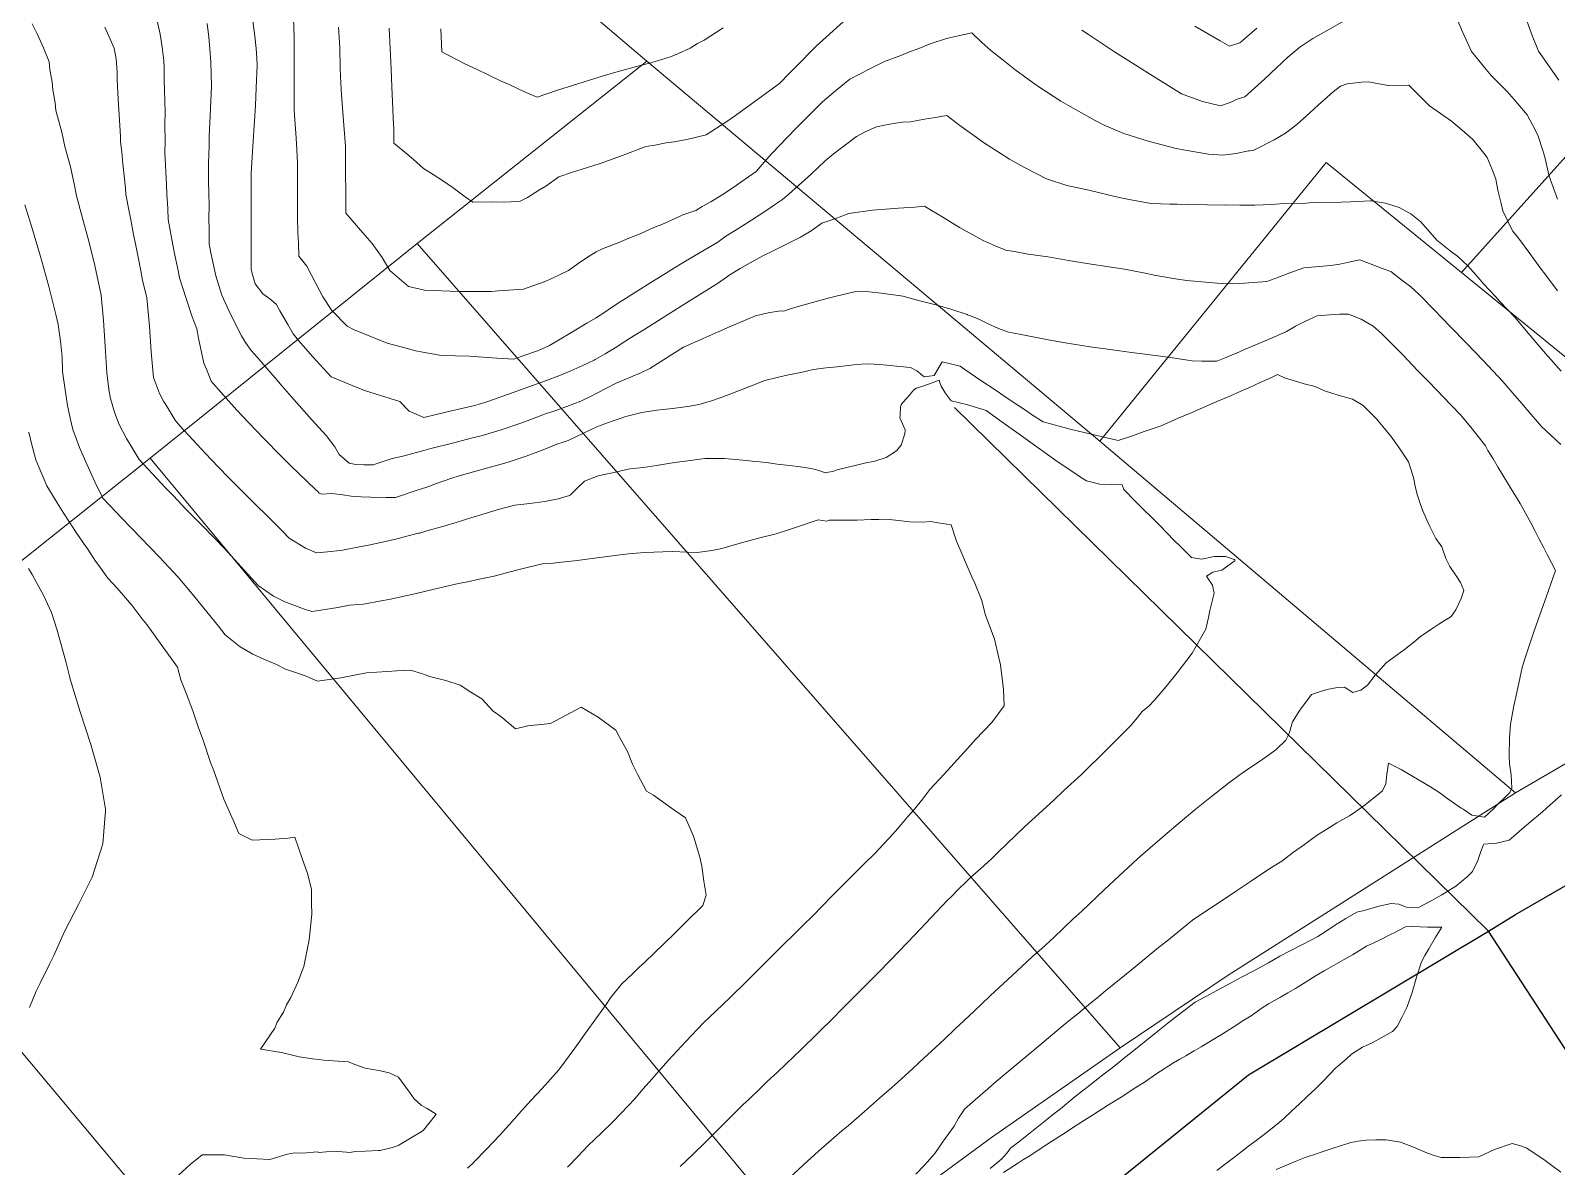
# Model space of a CAD drawing. Header units: inches. Extents: x 11351264 to 11356330, y 6702313 to 6706468.
# Drawn here: x 11354066.6 to 11354518.1, y 6705054.4 to 6705390.6 of the extents above; entities that cross this region are included whole.
import ezdxf

# ---------------------------------------------------------------- set-up
doc = ezdxf.new("R2010")
doc.units = ezdxf.units.IN
doc.header["$MEASUREMENT"] = 0
doc.layers.add('Shumate_Contours_clip1', color=7, linetype='Continuous', lineweight=0)
doc.layers.add('Shumate_Parcels_clip1', color=7, linetype='Continuous', lineweight=0)
doc.layers.add('Shumate_Streets_clip1', color=7, linetype='Continuous')

msp = doc.modelspace()

# ---------------------------------------------------------------- linework, layer by layer
at = {"layer": 'Shumate_Contours_clip1'}
for points, elevation in [([(11354067.15, 6705392.58), (11354068.65, 6705389.62), (11354070.51, 6705385.47), (11354072.18, 6705381.3), (11354072.38, 6705379.08), (11354073.05, 6705375.25), (11354073.26, 6705373.01), (11354073.93, 6705369.2), (11354074.16, 6705366.92), (11354075.88, 6705360.53), (11354076.82, 6705356.29), (11354078.45, 6705350.19), (11354079.51, 6705345.16), (11354080.24, 6705341.65), (11354082.05, 6705335.04), (11354083.66, 6705328.96), (11354084.48, 6705325.84), (11354085.7, 6705321.02), (11354087.56, 6705312.29), (11354088.2, 6705304.72), (11354088.75, 6705297.15), (11354089.24, 6705289.31), (11354089.48, 6705286.8), (11354089.89, 6705283.77), (11354090.34, 6705281.63), (11354091.47, 6705277.64), (11354092.76, 6705274.18), (11354095.04, 6705269.78), (11354096.38, 6705267.52), (11354098.78, 6705263.66), (11354106.56, 6705255.24), (11354108.8, 6705252.91), (11354112.79, 6705248.75), (11354117.1, 6705244.39), (11354121.25, 6705240.1), (11354124.05, 6705237.25), (11354129.01, 6705231.87), (11354133.96, 6705226.35), (11354138.54, 6705223.14), (11354141.9, 6705221.45), (11354147.4, 6705219.42), (11354149.87, 6705218.64), (11354152.53, 6705219.05), (11354157.55, 6705219.78), (11354160.97, 6705220.49), (11354165.14, 6705220.84), (11354170.43, 6705221.76), (11354172.69, 6705222.14), (11354180.3, 6705223.89), (11354188.14, 6705225.75), (11354193.22, 6705226.87), (11354195.96, 6705227.41), (11354199.37, 6705228.16), (11354203.78, 6705229.12), (11354207.09, 6705229.95), (11354210.44, 6705230.9), (11354213.96, 6705231.73), (11354218.16, 6705232.72), (11354220.62, 6705232.88), (11354222.7, 6705233.14), (11354227.61, 6705233.59), (11354234.31, 6705234.52), (11354238.8, 6705235.09), (11354241.09, 6705235.39), (11354243.56, 6705235.67), (11354248.34, 6705236.13), (11354256.46, 6705236.36), (11354261.13, 6705236.21), (11354263.91, 6705236.09), (11354268.17, 6705236.71), (11354271.14, 6705237.32), (11354275.87, 6705238.61), (11354282.06, 6705240.35), (11354287.2, 6705241.63), (11354290.9, 6705242.76), (11354293.3, 6705243.57), (11354299.7, 6705245.72), (11354302.2, 6705245.4), (11354302.93, 6705245.7), (11354304.24, 6705245.66), (11354306.81, 6705245.63), (11354311.23, 6705245.69), (11354315.38, 6705245.82), (11354317.61, 6705245.88), (11354319.67, 6705245.93), (11354322.57, 6705245.61), (11354326.76, 6705245.17), (11354330.68, 6705245.1), (11354332.9, 6705245.22), (11354335.21, 6705244.88), (11354339.01, 6705244.28), (11354340.59, 6705239.41), (11354342.14, 6705235.82), (11354343.28, 6705233.19), (11354345.14, 6705228.93), (11354346.01, 6705226.97), (11354348.05, 6705221.86), (11354349.12, 6705217.84), (11354351.85, 6705210.47), (11354353.16, 6705204.88), (11354353.57, 6705202.8), (11354354.23, 6705198.01), (11354354.5, 6705195.54), (11354354.66, 6705190.73), (11354351.04, 6705185.77), (11354346.23, 6705180.73), (11354343.9, 6705178.08), (11354339.88, 6705173.74), (11354336.95, 6705170.52), (11354332.69, 6705165.9), (11354330.59, 6705163.23), (11354328.17, 6705160.15), (11354326.33, 6705158.03), (11354324.82, 6705156.29), (11354322.54, 6705153.62), (11354320.72, 6705151.58), (11354318.9, 6705149.65), (11354316.39, 6705147.01), (11354313.08, 6705143.77), (11354309.29, 6705140), (11354303.85, 6705134.48), (11354298.07, 6705128.56), (11354295.26, 6705125.76), (11354286.58, 6705117.17), (11354278.75, 6705109.46), (11354273.62, 6705104.43), (11354269.37, 6705100.3), (11354265.75, 6705096.85), (11354260.54, 6705091.35), (11354255.44, 6705085.8), (11354253.79, 6705084.03), (11354250.42, 6705080.21), (11354247.86, 6705077.37), (11354245.33, 6705074.29), (11354243.46, 6705072.32), (11354238.98, 6705067.68), (11354235.33, 6705064.12), (11354231.66, 6705060.57), (11354228.68, 6705057.46), (11354225.54, 6705054.13)], 1434), ([(11354104.16, 6705393.45), (11354104.98, 6705389.52), (11354105.58, 6705385.61), (11354106.08, 6705381.7), (11354106.16, 6705379.4), (11354106.23, 6705375.67), (11354106.31, 6705372.97), (11354106.38, 6705369.64), (11354106.5, 6705366.55), (11354106.42, 6705362.59), (11354106.49, 6705357.88), (11354106.43, 6705354.45), (11354106.6, 6705350.85), (11354106.72, 6705348.65), (11354106.89, 6705345.04), (11354106.98, 6705342.17), (11354107.28, 6705337.89), (11354107.33, 6705334.64), (11354108.01, 6705330.93), (11354108.75, 6705327.12), (11354109.34, 6705324.13), (11354110.32, 6705319.52), (11354110.76, 6705317.34), (11354112.66, 6705311.22), (11354114.51, 6705305.87), (11354115.88, 6705302.28), (11354116.3, 6705299.5), (11354117.89, 6705292.17), (11354118.92, 6705289.84), (11354120.07, 6705286.78), (11354122.15, 6705284.44), (11354127.72, 6705278.21), (11354131.18, 6705274.52), (11354135.58, 6705269.88), (11354140.78, 6705264.64), (11354143.65, 6705261.77), (11354150.96, 6705254.78), (11354151.63, 6705254.12), (11354152.06, 6705253.69), (11354152.71, 6705253.34), (11354155.77, 6705253.51), (11354159.03, 6705253.13), (11354161.49, 6705252.79), (11354164.42, 6705252.59), (11354167.3, 6705252.51), (11354169.68, 6705252.25), (11354171.84, 6705252.33), (11354174.59, 6705252.4), (11354180.72, 6705254.4), (11354183.91, 6705255.46), (11354186.78, 6705256.5), (11354191.04, 6705258.03), (11354193.5, 6705258.73), (11354201.95, 6705261.14), (11354207.63, 6705262.69), (11354213.24, 6705264.55), (11354215.96, 6705265.62), (11354218.8, 6705266.65), (11354222.36, 6705268.11), (11354224.23, 6705268.77), (11354225.69, 6705269.27), (11354230.24, 6705271.43), (11354234.4, 6705273.39), (11354238.75, 6705274.95), (11354240.79, 6705275.65), (11354242.75, 6705276.35), (11354247.52, 6705277.55), (11354251.97, 6705278.23), (11354256.59, 6705278.7), (11354261.12, 6705279.29), (11354263.84, 6705279.83), (11354265.19, 6705280.1), (11354266.04, 6705280.34), (11354267.86, 6705280.9), (11354270.98, 6705282), (11354274.37, 6705283.26), (11354279.12, 6705285.15), (11354283.87, 6705286.98), (11354287.93, 6705288.02), (11354290.89, 6705288.7), (11354294.55, 6705289.4), (11354296.66, 6705289.85), (11354298.27, 6705290.25), (11354302.05, 6705290.74), (11354305.28, 6705291.04), (11354310.27, 6705291.61), (11354312.52, 6705291.79), (11354314.58, 6705291.91), (11354317.91, 6705291.71), (11354320.01, 6705291.51), (11354323.84, 6705291.13), (11354326.97, 6705290.83), (11354328.82, 6705289.88), (11354331.06, 6705288.09), (11354333.33, 6705288.36), (11354334.01, 6705288.47), (11354336.36, 6705292.52), (11354341.71, 6705291.22), (11354343.03, 6705290.23), (11354347.81, 6705287.02), (11354352.6, 6705283.81), (11354354.35, 6705282.65), (11354357.38, 6705280.61), (11354360.75, 6705278.37), (11354361.96, 6705277.54), (11354362.81, 6705276.95), (11354366.24, 6705274.73), (11354374.24, 6705272.63), (11354378.39, 6705271.61), (11354381.28, 6705270.87), (11354388.4, 6705269.19), (11354392.39, 6705270.56), (11354396.15, 6705271.88), (11354401.1, 6705273.58), (11354406.22, 6705275.81), (11354410.52, 6705277.64), (11354412.69, 6705278.59), (11354415.62, 6705279.86), (11354417.63, 6705280.73), (11354419.82, 6705281.65), (11354421.69, 6705282.44), (11354424.76, 6705283.81), (11354427.06, 6705284.85), (11354430.44, 6705286.38), (11354433.39, 6705287.73), (11354435.57, 6705288.74), (11354437.63, 6705287.81), (11354440.62, 6705286.9), (11354443.47, 6705286.05), (11354446.68, 6705285.2), (11354449.47, 6705283.97), (11354453.56, 6705282.68), (11354457.72, 6705281.45), (11354460.93, 6705279.59), (11354460.98, 6705279.53), (11354464.86, 6705275.69), (11354466.77, 6705273.37), (11354469.06, 6705270.55), (11354471.6, 6705267.07), (11354474.34, 6705262.89), (11354474.83, 6705261.31), (11354475.79, 6705258.33), (11354476.29, 6705255.68), (11354476.9, 6705253.28), (11354477.65, 6705250.89), (11354478.45, 6705248.59), (11354478.5, 6705248.5), (11354478.52, 6705248.45), (11354479.59, 6705246.13), (11354480.68, 6705243.76), (11354482.41, 6705240.22), (11354484.2, 6705237.73), (11354485.35, 6705234.3), (11354486.51, 6705231.93), (11354488.59, 6705228.87), (11354489.75, 6705227.23), (11354490.66, 6705224.85), (11354489.87, 6705222.51), (11354488.3, 6705219.16), (11354486.98, 6705217.1), (11354483.33, 6705214.86), (11354481.5, 6705213.71), (11354477.92, 6705211.25), (11354475.94, 6705209.57), (11354473.09, 6705207.39), (11354469.88, 6705205), (11354467.75, 6705203.42), (11354464.47, 6705199.82), (11354462.2, 6705196.85), (11354460.2, 6705195.31), (11354457.82, 6705194.67), (11354455.36, 6705196.24), (11354453.36, 6705196.11), (11354450.16, 6705195.5), (11354448, 6705194.89), (11354445.67, 6705194.04), (11354442.2, 6705189.43), (11354440.04, 6705185.94), (11354439.03, 6705182.57), (11354437.99, 6705180.53), (11354435.03, 6705177.67), (11354430.5, 6705174.4), (11354427.05, 6705172.12), (11354424.15, 6705170.12), (11354421.07, 6705167.84), (11354416.08, 6705163.89), (11354413.05, 6705161.48), (11354411.08, 6705159.93), (11354406.13, 6705155.8), (11354402.97, 6705153.05), (11354395.73, 6705146.85), (11354394.11, 6705145.46), (11354385.86, 6705137.7), (11354384.32, 6705136.26), (11354377.63, 6705129.94), (11354375.06, 6705127.54), (11354369.39, 6705122.18), (11354365.78, 6705118.84), (11354363.16, 6705116.61), (11354361.27, 6705114.85), (11354354.42, 6705108.41), (11354350.7, 6705104.95), (11354345.69, 6705100.2), (11354340.13, 6705095.05), (11354336.96, 6705092), (11354329.58, 6705085.19), (11354327.7, 6705083.34), (11354323.18, 6705079.28), (11354320.71, 6705077.06), (11354317.84, 6705074.55), (11354313.42, 6705070.69), (11354308.64, 6705066.48), (11354306.69, 6705064.93), (11354304.36, 6705062.91), (11354299.76, 6705058.89), (11354295.31, 6705054.87), (11354291.03, 6705050.86)], 1430), ([(11354118.88, 6705392.68), (11354119.43, 6705388.56), (11354119.73, 6705385.12), (11354119.98, 6705381.21), (11354120.14, 6705374.11), (11354119.85, 6705367.49), (11354119.8, 6705365.26), (11354119.54, 6705359.42), (11354119.49, 6705356.43), (11354119.29, 6705351.34), (11354119.33, 6705346.18), (11354119.36, 6705342.13), (11354119.46, 6705339.01), (11354119.42, 6705334.77), (11354119.47, 6705331.83), (11354119.46, 6705327.43), (11354119.97, 6705324.79), (11354121.43, 6705318), (11354123.24, 6705312.27), (11354125.84, 6705306.58), (11354129.02, 6705300.19), (11354130.26, 6705298.26), (11354131.97, 6705295.9), (11354134.58, 6705292.91), (11354136.09, 6705291.09), (11354138.88, 6705287.92), (11354141.08, 6705285.35), (11354143.86, 6705282.2), (11354147.59, 6705277.9), (11354150.76, 6705274.37), (11354154.13, 6705270.69), (11354156.66, 6705267.32), (11354157.99, 6705265.1), (11354160.87, 6705262.52), (11354162.93, 6705262.14), (11354165.22, 6705262.06), (11354168.06, 6705261.99), (11354173.31, 6705263.77), (11354177.19, 6705264.72), (11354182.97, 6705266.24), (11354185.08, 6705266.87), (11354191.45, 6705268.47), (11354197.02, 6705269.91), (11354199.95, 6705270.63), (11354205.61, 6705272.27), (11354212.03, 6705274.5), (11354216.48, 6705276.18), (11354218.71, 6705277.01), (11354221.72, 6705278.06), (11354225.36, 6705279.34), (11354229.43, 6705280.83), (11354232.49, 6705282.37), (11354234.38, 6705283.32), (11354239.93, 6705286.24), (11354242.26, 6705287.21), (11354244.19, 6705287.97), (11354247.39, 6705289.36), (11354249.83, 6705290.57), (11354257.18, 6705295.18), (11354259.86, 6705296.87), (11354265.66, 6705299.47), (11354270.1, 6705301.42), (11354273.39, 6705302.91), (11354281.15, 6705306.11), (11354284.92, 6705307.04), (11354288.56, 6705307.59), (11354289.48, 6705307.56), (11354291.08, 6705308.14), (11354294.45, 6705309.09), (11354299.72, 6705310.56), (11354303, 6705311.42), (11354305.02, 6705311.98), (11354310.42, 6705313.25), (11354313.79, 6705313.34), (11354317.52, 6705312.92), (11354321.28, 6705312.45), (11354324.08, 6705312.06), (11354324.76, 6705311.93), (11354325.12, 6705311.83), (11354329.79, 6705310.58), (11354334.44, 6705309.34), (11354339.17, 6705308), (11354343.75, 6705306.52), (11354343.86, 6705306.47), (11354344.77, 6705306.1), (11354347.37, 6705305.01), (11354349.98, 6705303.76), (11354353.02, 6705302.36), (11354355.97, 6705301.31), (11354359.23, 6705300.74), (11354367.67, 6705299.05), (11354372.76, 6705298.16), (11354380.1, 6705296.98), (11354386.72, 6705296.04), (11354392.33, 6705295.26), (11354400.91, 6705294.15), (11354404.5, 6705293.68), (11354410.34, 6705292.79), (11354413.22, 6705292.71), (11354417.57, 6705292.73), (11354420.06, 6705293.73), (11354422.65, 6705294.78), (11354423.46, 6705295.13), (11354425.8, 6705296.13), (11354431.2, 6705298.42), (11354434.5, 6705299.83), (11354438.24, 6705301.48), (11354440.85, 6705303.08), (11354443.84, 6705304.52), (11354447.26, 6705306.1), (11354450.91, 6705306.46), (11354453.92, 6705306.61), (11354456.57, 6705306.66), (11354460.28, 6705305.17), (11354463.85, 6705303.12), (11354466.35, 6705300.88), (11354469.47, 6705297.71), (11354472.6, 6705294.54), (11354477.02, 6705289.98), (11354479.81, 6705287.1), (11354482.96, 6705283.83), (11354484.38, 6705282.34), (11354489.8, 6705276.72), (11354493.19, 6705272.67), (11354497.1, 6705267.63), (11354497.76, 6705266.31), (11354499.39, 6705263.79), (11354500.89, 6705261.27), (11354503.65, 6705256.72), (11354507.4, 6705250.58), (11354510.56, 6705244.91), (11354511.78, 6705242.43), (11354512.92, 6705240.25), (11354514.36, 6705237.5), (11354515.41, 6705235.33), (11354517.82, 6705230.79), (11354515.05, 6705222.84), (11354513.21, 6705217.66), (11354511.44, 6705212.63), (11354508.76, 6705204.58), (11354507.98, 6705202.1), (11354507.37, 6705199.28), (11354506.35, 6705194.61), (11354505.53, 6705190.72), (11354504.52, 6705185.32), (11354504.23, 6705181.26), (11354504.09, 6705175.95), (11354504.25, 6705173.66), (11354504.68, 6705170.27), (11354504.92, 6705166.37), (11354504.3, 6705165.07), (11354504.23, 6705164.94), (11354502.64, 6705163.41), (11354500.95, 6705161.78), (11354499.51, 6705160.19), (11354496.81, 6705157.77), (11354493.04, 6705158.36), (11354490.48, 6705160.08), (11354489.93, 6705160.4), (11354488.96, 6705161.13), (11354485.92, 6705163.22), (11354483.55, 6705164.95), (11354480.6, 6705166.82), (11354478.63, 6705168.01), (11354474.13, 6705170.69), (11354472.16, 6705171.91), (11354468.44, 6705173.79), (11354467.87, 6705170.49), (11354467.65, 6705167.64), (11354466.66, 6705165.59), (11354463.46, 6705162.94), (11354461.14, 6705161.11), (11354458.76, 6705159.39), (11354456.82, 6705158.17), (11354453.15, 6705156.09), (11354450.95, 6705154.71), (11354447.64, 6705152.6), (11354445.5, 6705151.13), (11354443.6, 6705149.69), (11354440.34, 6705147.42), (11354436.87, 6705144.78), (11354433.34, 6705142.54), (11354427.87, 6705138.89), (11354423.12, 6705135.72), (11354417.68, 6705132.1), (11354414.11, 6705129.74), (11354410.43, 6705127.3), (11354402.78, 6705121.05), (11354400.36, 6705119.14), (11354393.47, 6705113.49), (11354390.29, 6705110.95), (11354384.18, 6705105.93), (11354382.57, 6705104.59), (11354380.27, 6705102.67), (11354378.47, 6705101.19), (11354376.5, 6705099.6), (11354374.34, 6705097.83), (11354372.2, 6705096.11), (11354367.85, 6705092.46), (11354362.26, 6705087.84), (11354358.81, 6705084.94), (11354352.34, 6705079.52), (11354349.83, 6705077.4), (11354346.16, 6705074.15), (11354342.98, 6705071.38), (11354341.15, 6705068.68), (11354339.94, 6705066.3), (11354336.78, 6705061.96), (11354334.17, 6705058.19), (11354331.09, 6705054.8), (11354328.61, 6705052.14)], 1428), ([(11354132.39, 6705393.4), (11354132.99, 6705388.87), (11354133.43, 6705385.28), (11354133.64, 6705382.37), (11354133.68, 6705380.35), (11354133.39, 6705373.58), (11354133.16, 6705368.34), (11354132.88, 6705363.85), (11354132.41, 6705356.31), (11354131.95, 6705348.28), (11354131.94, 6705347.33), (11354131.95, 6705340.15), (11354131.93, 6705332.97), (11354131.92, 6705325.78), (11354131.91, 6705320.03), (11354132.21, 6705318.68), (11354133.15, 6705315.65), (11354135.42, 6705312.62), (11354137.47, 6705311.19), (11354139.34, 6705309.54), (11354140.39, 6705307.58), (11354142.74, 6705303.57), (11354144.38, 6705300.83), (11354145.92, 6705298.82), (11354150.14, 6705294.03), (11354152.32, 6705291.61), (11354155.55, 6705288.05), (11354163.47, 6705284.85), (11354165.72, 6705283.98), (11354175.91, 6705280.8), (11354178.62, 6705277.95), (11354183, 6705276.07), (11354189.53, 6705277.58), (11354192.47, 6705278.29), (11354198.06, 6705279.6), (11354201.92, 6705280.75), (11354209.15, 6705283.32), (11354214.07, 6705285.1), (11354219.32, 6705286.95), (11354222.92, 6705288.38), (11354226.5, 6705289.85), (11354230.06, 6705291.41), (11354233.37, 6705293.01), (11354233.71, 6705293.18), (11354233.93, 6705293.29), (11354236.63, 6705294.86), (11354239.61, 6705296.65), (11354242.52, 6705298.58), (11354245.48, 6705300.4), (11354248.37, 6705302.21), (11354253.51, 6705305.45), (11354259.11, 6705308.96), (11354261.53, 6705310.49), (11354269.87, 6705315.71), (11354273.88, 6705318.42), (11354276.58, 6705320.12), (11354279.51, 6705321.85), (11354283.27, 6705323.86), (11354286.53, 6705325.51), (11354288.92, 6705326.67), (11354294.4, 6705329.45), (11354297.59, 6705331.32), (11354300.71, 6705333.52), (11354304.56, 6705334.86), (11354308.72, 6705336.39), (11354315.7, 6705337.38), (11354323.41, 6705338.03), (11354328.25, 6705338.34), (11354331.09, 6705338.62), (11354333.2, 6705337.31), (11354336.56, 6705335.29), (11354341.53, 6705332.26), (11354348.52, 6705328.45), (11354352.06, 6705326.87), (11354355.24, 6705325.52), (11354358.28, 6705325.04), (11354361.78, 6705324.36), (11354368.3, 6705323.47), (11354373.74, 6705322.5), (11354379.13, 6705321.63), (11354390.33, 6705319.94), (11354395.89, 6705318.86), (11354399.61, 6705318.11), (11354405.94, 6705316.96), (11354408.7, 6705316.62), (11354415.3, 6705316.02), (11354418.91, 6705315.69), (11354422.62, 6705315.64), (11354425.78, 6705315.77), (11354432.37, 6705316.32), (11354435.64, 6705317.48), (11354439.17, 6705318.9), (11354443.36, 6705320.29), (11354451.38, 6705321.05), (11354453.97, 6705321.46), (11354456.65, 6705322.02), (11354459.9, 6705322.74), (11354463.3, 6705321.45), (11354466.81, 6705320.06), (11354469.1, 6705319.26), (11354472.79, 6705316.43), (11354475.02, 6705314.67), (11354477.34, 6705312.53), (11354478.13, 6705311.74), (11354481.77, 6705307.98), (11354484.24, 6705305.44), (11354486.65, 6705302.96), (11354491.54, 6705297.95), (11354496.44, 6705292.93), (11354502.24, 6705286.68), (11354505.19, 6705283.23), (11354507.89, 6705280.14), (11354509.46, 6705278.3), (11354513.71, 6705273.36), (11354519.39, 6705268.05)], 1426), ([(11354144.41, 6705394.08), (11354144.64, 6705388.5), (11354144.68, 6705383.59), (11354144.65, 6705377.11), (11354144.62, 6705367.02), (11354144.95, 6705362.76), (11354145.15, 6705360.24), (11354145.38, 6705357.11), (11354145.66, 6705351.41), (11354145.65, 6705344.59), (11354145.63, 6705339.54), (11354145.64, 6705335.36), (11354145.77, 6705330.8), (11354145.91, 6705327.62), (11354146.01, 6705323.79), (11354148.42, 6705320.81), (11354150.94, 6705315.91), (11354153.15, 6705311.73), (11354155.74, 6705307.68), (11354160.36, 6705303.03), (11354162.24, 6705302.13), (11354172.19, 6705298.03), (11354176.28, 6705296.96), (11354180.6, 6705295.77), (11354182.72, 6705295.4), (11354188.24, 6705294.43), (11354196.53, 6705294.23), (11354204.63, 6705293.56), (11354209.65, 6705293.35), (11354212.27, 6705294.26), (11354216.91, 6705295.86), (11354220.14, 6705297.31), (11354222.39, 6705298.67), (11354226.97, 6705301.37), (11354231.22, 6705303.92), (11354233.75, 6705305.45), (11354236.53, 6705307.17), (11354238.19, 6705308.36), (11354241.1, 6705310.31), (11354246.09, 6705313.44), (11354250.17, 6705315.99), (11354254.52, 6705318.69), (11354256.36, 6705319.82), (11354258.99, 6705321.39), (11354263.09, 6705323.93), (11354269.95, 6705327.98), (11354272.39, 6705329.71), (11354275.1, 6705331.37), (11354279.99, 6705334.47), (11354284.52, 6705337.36), (11354287.09, 6705339.22), (11354289.07, 6705340.53), (11354290.95, 6705342.11), (11354293.89, 6705344.74), (11354297.59, 6705348.02), (11354301.74, 6705352.01), (11354304.13, 6705353.94), (11354311, 6705359.2), (11354313.6, 6705360.62), (11354316.96, 6705362.08), (11354319.78, 6705362.63), (11354322.53, 6705363.11), (11354324.59, 6705363.49), (11354326.97, 6705363.54), (11354331.16, 6705364.33), (11354333.68, 6705364.73), (11354337.75, 6705365.45), (11354341.58, 6705362.51), (11354345.72, 6705359.52), (11354348.63, 6705357.42), (11354353.8, 6705354.08), (11354356.31, 6705352.54), (11354360.68, 6705350), (11354367.19, 6705346.69), (11354373.27, 6705344.73), (11354379.74, 6705343.28), (11354388.68, 6705341.11), (11354392.16, 6705340.49), (11354398.23, 6705339.34), (11354403.74, 6705339.17), (11354405.88, 6705339.19), (11354409.37, 6705339.11), (11354414.89, 6705338.95), (11354420.08, 6705338.92), (11354420.28, 6705338.96), (11354424.44, 6705338.89), (11354426.63, 6705338.91), (11354428.81, 6705338.92), (11354433.77, 6705339.09), (11354437.47, 6705339.37), (11354443.95, 6705339.48), (11354446.14, 6705339.63), (11354454.41, 6705339.77), (11354457.2, 6705339.88), (11354463.12, 6705340.12), (11354463.34, 6705340.12), (11354463.77, 6705340.03), (11354467.54, 6705339.43), (11354471.6, 6705338.18), (11354475.04, 6705336.32), (11354478, 6705334), (11354482.72, 6705328.53), (11354486.69, 6705325.39), (11354488.91, 6705323.7), (11354491.86, 6705320.9), (11354494.25, 6705318.29), (11354496.59, 6705315.55), (11354499.99, 6705311.97), (11354501.49, 6705310.28), (11354505.77, 6705305.78), (11354510.33, 6705300.33), (11354514.85, 6705295), (11354519.44, 6705289.73)], 1424), ([(11354172.76, 6705391.25), (11354173.06, 6705385.2), (11354173.31, 6705379.21), (11354173.58, 6705373.9), (11354173.88, 6705367.25), (11354173.95, 6705364.62), (11354174.14, 6705361.42), (11354174.18, 6705357.2), (11354177.93, 6705354.12), (11354179.9, 6705352.37), (11354182.92, 6705349.76), (11354185.74, 6705347.97), (11354188.56, 6705346.16), (11354191.68, 6705343.98), (11354195.24, 6705341.36), (11354197.53, 6705339.82), (11354203.16, 6705339.84), (11354206.5, 6705339.74), (11354208.8, 6705339.87), (11354211.48, 6705340.1), (11354213.7, 6705341.2), (11354217.19, 6705343.45), (11354219.06, 6705344.55), (11354222.93, 6705347.23), (11354227.01, 6705348.61), (11354229.6, 6705349.45), (11354235.21, 6705351.25), (11354241.48, 6705353.51), (11354248.7, 6705356.23), (11354251.3, 6705356.66), (11354254.74, 6705357.34), (11354257.03, 6705357.67), (11354260.86, 6705358.3), (11354266.52, 6705359.7), (11354272.39, 6705363.44), (11354275.2, 6705365.43), (11354282.14, 6705370.5), (11354288.28, 6705374.94), (11354291.19, 6705377.98), (11354292.85, 6705379.6), (11354299.08, 6705385.95), (11354307.06, 6705393.19)], 1420), ([(11354377.65, 6705390.66), (11354379.68, 6705389.37), (11354387.3, 6705384.3), (11354393.44, 6705380.46), (11354397.16, 6705378.03), (11354407.17, 6705371.81), (11354413.38, 6705369.52), (11354418.69, 6705368.24), (11354421.58, 6705369.23), (11354423.95, 6705370.33), (11354425.88, 6705370.92), (11354431.71, 6705376.19), (11354435.29, 6705379.54), (11354438.58, 6705382.68), (11354442.19, 6705385.69), (11354446.03, 6705388.17), (11354450.1, 6705390.45), (11354455.25, 6705393.44)], 1420), ([(11354488.68, 6705393.91), (11354490.34, 6705390.21), (11354492.99, 6705384.32), (11354497.31, 6705379.06), (11354498.76, 6705377.23), (11354503.55, 6705372.52), (11354505.57, 6705370.15), (11354509.45, 6705365.61), (11354511.84, 6705361.16), (11354512.7, 6705359.35), (11354514.11, 6705355.09), (11354514.65, 6705353.13), (11354515.95, 6705347.45), (11354518.36, 6705340.64)], 1420), ([(11354509.36, 6705393.45), (11354510.93, 6705389.08), (11354512.74, 6705384.42), (11354518.84, 6705375.92)], 1418), ([(11354088.63, 6705391.6), (11354091.37, 6705385.35), (11354092.03, 6705382.19), (11354092.25, 6705378.22), (11354092.32, 6705376.15), (11354092.62, 6705370.11), (11354092.95, 6705364.08), (11354093.24, 6705359.2), (11354093.26, 6705357.63), (11354093.61, 6705354.7), (11354094, 6705351.11), (11354094.38, 6705347.52), (11354094.76, 6705343.93), (11354094.89, 6705342.04), (11354095.83, 6705337.04), (11354096.31, 6705334.52), (11354097.12, 6705330.24), (11354097.78, 6705326.98), (11354098.45, 6705323.45), (11354099.28, 6705319.41), (11354099.81, 6705316.65), (11354101.09, 6705311.46), (11354101.83, 6705303.11), (11354102.38, 6705295.47), (11354102.99, 6705287.85), (11354104.85, 6705283.17), (11354106, 6705280.84), (11354107.11, 6705279.16), (11354109.43, 6705275.22), (11354110.86, 6705273.62), (11354117.14, 6705266.73), (11354119.99, 6705263.72), (11354125.06, 6705258.45), (11354129.68, 6705253.83), (11354132.12, 6705251.38), (11354137.88, 6705245.71), (11354141.2, 6705242.37), (11354143.21, 6705240.33), (11354147.98, 6705237.41), (11354151.29, 6705235.99), (11354155.62, 6705236.41), (11354158.94, 6705236.8), (11354163.97, 6705237.76), (11354166.64, 6705238.23), (11354174.37, 6705239.98), (11354181.29, 6705241.79), (11354181.8, 6705241.83), (11354183.94, 6705242.53), (11354188.92, 6705243.89), (11354193.51, 6705245.23), (11354196.18, 6705246.15), (11354199.26, 6705247.05), (11354205.02, 6705248.82), (11354209.94, 6705250.09), (11354214.33, 6705250.63), (11354218.76, 6705251.14), (11354222.71, 6705251.94), (11354226.07, 6705252.97), (11354226.29, 6705253.05), (11354228.41, 6705255.13), (11354230.56, 6705257.23), (11354234.58, 6705258.82), (11354236.82, 6705259.28), (11354239.31, 6705259.76), (11354243.99, 6705260.81), (11354247.95, 6705261.29), (11354251.89, 6705261.85), (11354254.21, 6705262.27), (11354257.18, 6705262.68), (11354261.12, 6705263.17), (11354266.1, 6705263.92), (11354268.57, 6705263.94), (11354271.97, 6705263.91), (11354275.2, 6705263.63), (11354277.37, 6705263.45), (11354280.15, 6705263.13), (11354284.35, 6705262.69), (11354287.58, 6705262.28), (11354291.17, 6705261.82), (11354294.48, 6705261.43), (11354297.48, 6705260.93), (11354298.88, 6705260.65), (11354300.16, 6705260.29), (11354301.74, 6705259.66), (11354304.28, 6705260.2), (11354305.32, 6705260.53), (11354308.18, 6705261.24), (11354311.44, 6705262.08), (11354313.4, 6705262.53), (11354316.39, 6705263.15), (11354319.8, 6705264.17), (11354322.85, 6705266.16), (11354324.18, 6705267.9), (11354325.35, 6705271.17), (11354325.4, 6705272.42), (11354323.88, 6705275.93), (11354323.92, 6705276.67), (11354324.05, 6705279.22), (11354324.26, 6705279.79), (11354324.6, 6705280.41), (11354325.96, 6705281.9), (11354328.01, 6705284.28), (11354328.8, 6705284.75), (11354329.36, 6705284.96), (11354330.06, 6705285.09), (11354332.65, 6705286.03), (11354335.46, 6705287.12), (11354335.63, 6705286.45), (11354336.1, 6705285.32), (11354337.28, 6705283.34), (11354339.05, 6705281), (11354343.95, 6705279.8), (11354349.33, 6705278.14), (11354353.31, 6705275.28), (11354356.78, 6705272.78), (11354359.45, 6705270.87), (11354362.96, 6705268.35), (11354364.79, 6705267.06), (11354366.47, 6705265.85), (11354369.98, 6705263.35), (11354373.67, 6705260.88), (11354375.58, 6705259.56), (11354377.31, 6705258.43), (11354379.05, 6705257.3), (11354383.03, 6705256.28), (11354386.54, 6705256.22), (11354389.61, 6705256.09), (11354390.15, 6705254.7), (11354393.62, 6705251.11), (11354400.84, 6705243.97), (11354404.9, 6705239.74), (11354406.89, 6705237.91), (11354410.12, 6705234.57), (11354413.08, 6705234.16), (11354416.9, 6705234.87), (11354420.23, 6705234.94), (11354422.71, 6705234.06), (11354422.94, 6705233.97), (11354422.94, 6705233.79), (11354422.9, 6705233.63), (11354422.67, 6705233.41), (11354419.11, 6705230.83), (11354416.47, 6705230.27), (11354414.56, 6705229.07), (11354416.32, 6705226.46), (11354416.85, 6705224.05), (11354415.59, 6705218.93), (11354415.13, 6705216.83), (11354414.32, 6705213.43), (11354410.31, 6705206.25), (11354405.84, 6705200.44), (11354402.59, 6705196.46), (11354399.04, 6705192.26), (11354397.6, 6705190.7), (11354395.54, 6705189), (11354394.11, 6705187.24), (11354392.05, 6705184.83), (11354386.85, 6705179.53), (11354384.87, 6705177.56), (11354377.6, 6705170.43), (11354372.38, 6705165.69), (11354369.26, 6705162.69), (11354362.85, 6705156.83), (11354360.81, 6705154.98), (11354352.76, 6705147.16), (11354350.92, 6705145.4), (11354347.77, 6705142.6), (11354344.63, 6705139.78), (11354343.05, 6705138.21), (11354341.58, 6705136.81), (11354338.8, 6705134.03), (11354337.94, 6705133.16), (11354328.25, 6705122.92), (11354321.15, 6705115.56), (11354317.26, 6705111.54), (11354309.16, 6705103.4), (11354306.02, 6705100.21), (11354304.48, 6705098.71), (11354294.56, 6705088.91), (11354292.56, 6705087.03), (11354290.08, 6705084.64), (11354287.62, 6705082.32), (11354284.62, 6705079.5), (11354282.66, 6705077.62), (11354279.11, 6705074.25), (11354277.53, 6705072.69), (11354272.78, 6705068.03), (11354266.43, 6705061.65), (11354262.72, 6705057.99), (11354258.84, 6705054.38)], 1432), ([(11354157.8, 6705391.55), (11354158.11, 6705385.51), (11354158.3, 6705379.42), (11354158.37, 6705376.86), (11354158.63, 6705371.5), (11354158.93, 6705367.67), (11354159.36, 6705362.52), (11354159.82, 6705356.39), (11354159.84, 6705351.32), (11354159.85, 6705348.29), (11354159.89, 6705342.77), (11354159.93, 6705336.51), (11354164.98, 6705330.71), (11354167.76, 6705327.56), (11354170.64, 6705323.38), (11354172.94, 6705319.54), (11354178.5, 6705314.81), (11354183.21, 6705313.72), (11354193.4, 6705313.36), (11354200.76, 6705313.37), (11354203.04, 6705313.36), (11354205.11, 6705313.49), (11354212.51, 6705314.06), (11354218.63, 6705316.18), (11354220.89, 6705317.21), (11354225.84, 6705319.57), (11354229.4, 6705322.11), (11354231.88, 6705323.78), (11354234.02, 6705325.1), (11354236.1, 6705326.01), (11354240.5, 6705327.73), (11354243.62, 6705329.11), (11354246.97, 6705330.38), (11354251.09, 6705332.25), (11354253.37, 6705333.15), (11354258.42, 6705335.48), (11354259.65, 6705336), (11354263.45, 6705337.35), (11354265.39, 6705338.52), (11354267.88, 6705339.87), (11354271.27, 6705341.95), (11354274.7, 6705344.25), (11354276.83, 6705345.67), (11354281.33, 6705348.89), (11354283.73, 6705351.59), (11354286.01, 6705354.19), (11354293.09, 6705361.62), (11354298.26, 6705366.77), (11354300.99, 6705369.5), (11354304.79, 6705372.71), (11354309.03, 6705376.18), (11354312.5, 6705377.99), (11354314.72, 6705379.1), (11354319.29, 6705381.4), (11354324.14, 6705383.22), (11354326.67, 6705384.22), (11354328.97, 6705385.08), (11354332.84, 6705386.61), (11354337.66, 6705388.18), (11354341.09, 6705388.99), (11354345.13, 6705389.86), (11354348.13, 6705387.01), (11354350.79, 6705384.65), (11354354.4, 6705381.82), (11354357.89, 6705379.08), (11354363.03, 6705375.26), (11354365.24, 6705373.69), (11354371.48, 6705369.67), (11354373.54, 6705368.44), (11354381.65, 6705363.98), (11354384.29, 6705362.53), (11354390.08, 6705360.06), (11354397.34, 6705357.81), (11354405.54, 6705355.66), (11354408.86, 6705355.07), (11354415.16, 6705353.95), (11354419.38, 6705353.67), (11354423.35, 6705354.2), (11354427.03, 6705354.92), (11354427.35, 6705354.92), (11354428.36, 6705355.1), (11354434.55, 6705358.25), (11354437.91, 6705360.17), (11354441.29, 6705362.8), (11354445.13, 6705366.21), (11354447.71, 6705368.53), (11354452, 6705372.38), (11354454.18, 6705374.09), (11354456.17, 6705374.76), (11354460.43, 6705375.26), (11354462.49, 6705375.34), (11354468.28, 6705374.3), (11354474.43, 6705374.38), (11354480.5, 6705368.31), (11354487.06, 6705363.74), (11354490.2, 6705361.07), (11354493.34, 6705358.31), (11354496.61, 6705354.26), (11354497.61, 6705353), (11354499.07, 6705349.42), (11354500.13, 6705346.6), (11354500.79, 6705343.35), (11354501.73, 6705339.33), (11354502.21, 6705337.23), (11354505.07, 6705331.3), (11354506.9, 6705329.1), (11354510.55, 6705324.16), (11354513.31, 6705320.34), (11354514.94, 6705318.19), (11354518.42, 6705313.53)], 1422), ([(11354188.08, 6705391.09), (11354188.34, 6705384.26), (11354190.57, 6705383.07), (11354195.12, 6705380.72), (11354198.76, 6705379.01), (11354202.03, 6705377.43), (11354205.93, 6705375.63), (11354208.29, 6705374.57), (11354210.94, 6705373.33), (11354213.67, 6705372.02), (11354216.5, 6705370.88), (11354222.58, 6705372.89), (11354228.59, 6705374.78), (11354235.72, 6705377.02), (11354240.54, 6705378.46), (11354246.36, 6705380.04), (11354249.34, 6705380.79), (11354252.17, 6705381.61), (11354256, 6705382.78), (11354258.34, 6705383.76), (11354261.8, 6705385.36), (11354263.95, 6705386.69), (11354265.9, 6705387.75), (11354271.55, 6705391.35)], 1418), ([(11354411.13, 6705391.89), (11354418.63, 6705387.52), (11354421.33, 6705385.95), (11354424.41, 6705386.92), (11354427.83, 6705389.87), (11354429.45, 6705391.26)], 1418), ([(11354064.99, 6705339.02), (11354066.96, 6705332.69), (11354069.62, 6705323.67), (11354072.09, 6705314.77), (11354074.2, 6705306.09), (11354074.8, 6705303.58), (11354075.65, 6705297.81), (11354075.96, 6705293.92), (11354076.11, 6705289.63), (11354076.87, 6705284.26), (11354077.59, 6705279.56), (11354078.42, 6705275.86), (11354079.21, 6705272.52), (11354081.17, 6705267.19), (11354083.29, 6705262.27), (11354085.69, 6705257.01), (11354088.08, 6705252.21), (11354088.14, 6705252.11), (11354088.24, 6705252), (11354093.66, 6705246.24), (11354096.29, 6705243.47), (11354099.26, 6705240.47), (11354104.82, 6705234.68), (11354110.28, 6705228.81), (11354114.94, 6705223.27), (11354119.18, 6705218.08), (11354122.23, 6705214.3), (11354124.26, 6705211.7), (11354128.65, 6705208.21), (11354132.44, 6705206.01), (11354135.69, 6705204.56), (11354139.4, 6705202.95), (11354142.12, 6705201.6), (11354146.26, 6705200.17), (11354148.24, 6705199.46), (11354151.55, 6705198), (11354158.47, 6705198.96), (11354166.05, 6705200.52), (11354172.18, 6705200.89), (11354174.9, 6705201.05), (11354179.08, 6705201.3), (11354182.27, 6705200.26), (11354185.09, 6705199.26), (11354189.53, 6705198.21), (11354193.8, 6705196.83), (11354196.92, 6705194.78), (11354200.12, 6705192.81), (11354203.51, 6705189.11), (11354205.78, 6705187.59), (11354210.12, 6705183.86), (11354213.75, 6705184.81), (11354220.53, 6705185.46), (11354229.56, 6705190.35), (11354234.57, 6705187.35), (11354239.83, 6705183.47), (11354240.88, 6705181.46), (11354243.29, 6705177.15), (11354244.73, 6705173.44), (11354246.26, 6705170.52), (11354248.89, 6705165.43), (11354250.94, 6705164.24), (11354256.3, 6705160.44), (11354260.39, 6705157.6), (11354262.76, 6705152.17), (11354264.62, 6705145.95), (11354265.28, 6705143.27), (11354265.88, 6705138.8), (11354266.54, 6705134.69), (11354265.54, 6705131.57), (11354260.44, 6705126.6), (11354257.33, 6705123.57), (11354253.78, 6705120.11), (11354251.44, 6705117.84), (11354248.15, 6705114.66), (11354246.64, 6705113.24), (11354244.84, 6705111.5), (11354243.07, 6705109.82), (11354241.53, 6705108.33), (11354238.23, 6705104.33), (11354236.91, 6705102.35), (11354231.87, 6705095.25), (11354227.68, 6705089.39), (11354222.95, 6705082.95), (11354220.5, 6705080.2), (11354218.02, 6705077.47), (11354214.74, 6705073.99), (11354212.82, 6705071.81), (11354211.11, 6705069.94), (11354209.14, 6705067.68), (11354205.4, 6705063.57), (11354201.57, 6705059.49), (11354197.84, 6705055.68), (11354197.62, 6705055.45), (11354197.6, 6705055.43), (11354197.57, 6705055.4), (11354195.96, 6705053.88)], 1436), ([(11354066.17, 6705271.66), (11354067.08, 6705267.98), (11354068.19, 6705263.51), (11354069.2, 6705261.19), (11354070.36, 6705258.35), (11354071.43, 6705255.86), (11354073.16, 6705253.05), (11354074.5, 6705250.77), (11354076.53, 6705247.61), (11354077.79, 6705245.64), (11354079.99, 6705242.26), (11354082.34, 6705238.82), (11354083.58, 6705237.08), (11354085.91, 6705233.56), (11354087.15, 6705231.87), (11354089.48, 6705228.54), (11354092.32, 6705225.52), (11354096.66, 6705220.48), (11354099.54, 6705216.56), (11354101.03, 6705214.75), (11354104.49, 6705209.97), (11354110.17, 6705202.13), (11354111.14, 6705198.37), (11354112.69, 6705194.42), (11354114.63, 6705189.26), (11354116.35, 6705184.24), (11354117.77, 6705180.54), (11354119.91, 6705173.91), (11354120.79, 6705171.81), (11354123.8, 6705163.07), (11354126.95, 6705155.98), (11354128.23, 6705152.91), (11354132.22, 6705150.96), (11354136.72, 6705151.13), (11354138.94, 6705151.23), (11354142.74, 6705151.56), (11354144.84, 6705151.81), (11354147.06, 6705145.57), (11354148.57, 6705141.05), (11354149.73, 6705136.5), (11354149.78, 6705132.28), (11354149.87, 6705129.03), (11354149.12, 6705121.46), (11354147.5, 6705113.54), (11354145.72, 6705108.9), (11354143.7, 6705104.42), (11354142.4, 6705102.2), (11354141.46, 6705100.07), (11354139.62, 6705097.06), (11354138.88, 6705095.35), (11354134.72, 6705089.06), (11354140.92, 6705088.15), (11354146.12, 6705086.79), (11354150.08, 6705086.25), (11354153.47, 6705085.81), (11354156.18, 6705085.67), (11354160.73, 6705085.36), (11354162.58, 6705084.58), (11354165.67, 6705083.47), (11354170.16, 6705082.7), (11354172.76, 6705082.12), (11354175.51, 6705080.77), (11354178.76, 6705076.36), (11354180.1, 6705074.43), (11354182.21, 6705072.57), (11354183.97, 6705071.5), (11354186.68, 6705069.86), (11354185.26, 6705068.09), (11354182.88, 6705065.11), (11354182.21, 6705064.6), (11354179.57, 6705063.07), (11354177.1, 6705061.58), (11354175.64, 6705060.71), (11354173.78, 6705059.96), (11354169.96, 6705059.1), (11354169.52, 6705059.15), (11354165.64, 6705058.96), (11354162.9, 6705058.79), (11354160.88, 6705058.54), (11354160.16, 6705058.58), (11354156.22, 6705058.89), (11354152.06, 6705058.56), (11354151.4, 6705058.67), (11354147.25, 6705058.32), (11354144.83, 6705058.38), (11354142.63, 6705058.04), (11354137.46, 6705056.43), (11354129.73, 6705056.82), (11354124, 6705057.85), (11354117.39, 6705057.86), (11354113.92, 6705054.97), (11354110.33, 6705051.7)], 1438), ([(11354066.06, 6705231.39), (11354067.11, 6705229.56), (11354069.04, 6705226.15), (11354070.48, 6705223.44), (11354072.9, 6705218.36), (11354074.41, 6705213.39), (11354075.84, 6705208.43), (11354077.17, 6705203.47), (11354078.17, 6705199.46), (11354078.38, 6705198.61), (11354081.35, 6705188.93), (11354084.53, 6705179.24), (11354087.26, 6705169.56), (11354088.78, 6705160.1), (11354088.81, 6705159.9), (11354088.84, 6705159.68), (11354088.05, 6705149.88), (11354084.91, 6705140.02), (11354080.84, 6705131.96), (11354076.73, 6705123.93), (11354073.53, 6705116.83), (11354072.38, 6705114.45), (11354069.51, 6705108.59), (11354068.32, 6705106.3), (11354066.38, 6705101.45)], 1440), ([(11354519.59, 6705164.36), (11354517.71, 6705162.65), (11354516.13, 6705161.27), (11354513.92, 6705159.32), (11354512.79, 6705158.33), (11354511.09, 6705156.97), (11354507.88, 6705154.21), (11354505.53, 6705152.17), (11354504.15, 6705150.98), (11354500.37, 6705150.02), (11354496.58, 6705149.75), (11354496.38, 6705149.42), (11354495.68, 6705147.56), (11354494.81, 6705144.91), (11354493.29, 6705141.66), (11354491.66, 6705140.14), (11354488.32, 6705137.37), (11354484.18, 6705134.75), (11354481.21, 6705133.14), (11354477.07, 6705130.89), (11354473.76, 6705131.16), (11354471.42, 6705132.05), (11354469.23, 6705132.23), (11354465.52, 6705131.43), (11354461.22, 6705130.16), (11354459.06, 6705129.69), (11354455.8, 6705127.81), (11354452.47, 6705125.65), (11354450.27, 6705124.23), (11354447.48, 6705122.46), (11354442.72, 6705119.99), (11354439.5, 6705118.29), (11354436.27, 6705116.58), (11354432.9, 6705114.62), (11354428.36, 6705112.22), (11354425.09, 6705110.49), (11354421.84, 6705108.73), (11354417.58, 6705106.45), (11354414.38, 6705104.72), (11354411.17, 6705102.98), (11354404.15, 6705097.6), (11354400.15, 6705094.38), (11354396.15, 6705091.17), (11354392.12, 6705087.96), (11354390.41, 6705086.62), (11354388.59, 6705085.19), (11354386.23, 6705083.32), (11354384.27, 6705081.79), (11354382.04, 6705080.03), (11354379.95, 6705078.39), (11354377.85, 6705076.73), (11354375.63, 6705075), (11354371.34, 6705071.47), (11354368.97, 6705069.63), (11354367.37, 6705068.3), (11354363.4, 6705065.12), (11354359.4, 6705061.96), (11354356.61, 6705059.79), (11354355.57, 6705058.45), (11354354.05, 6705056.69), (11354350.53, 6705053.83)], 1426), ([(11354354.54, 6705052.63), (11354358.91, 6705055.49), (11354360.41, 6705056.43), (11354362.06, 6705057.48), (11354367.58, 6705061.05), (11354371.94, 6705063.87), (11354376.31, 6705066.68), (11354378.47, 6705068.04), (11354380.88, 6705069.55), (11354385.6, 6705072.58), (11354389.28, 6705074.94), (11354393.64, 6705077.73), (11354396.55, 6705079.55), (11354399.53, 6705081.67), (11354404.78, 6705085.02), (11354406.67, 6705086.12), (11354408.41, 6705087.12), (11354410.89, 6705088.57), (11354413.01, 6705089.83), (11354414.73, 6705090.86), (11354417, 6705092.24), (11354419.17, 6705093.55), (11354422.48, 6705095.65), (11354425.65, 6705097.67), (11354427.76, 6705098.99), (11354431.06, 6705101.32), (11354432.89, 6705102.51), (11354436.45, 6705104.47), (11354438.58, 6705105.73), (11354440.92, 6705107.1), (11354444.05, 6705109.07), (11354447.04, 6705110.94), (11354449.38, 6705112.3), (11354451.62, 6705113.59), (11354455.1, 6705115.55), (11354457.77, 6705117.04), (11354461.86, 6705119.56), (11354463.91, 6705120.46), (11354465.98, 6705121.49), (11354469.18, 6705123.17), (11354470.12, 6705123.55), (11354473.45, 6705125.33), (11354475.56, 6705125.37), (11354479.92, 6705125.25), (11354484.14, 6705125.2), (11354482.23, 6705122.08), (11354480.3, 6705118.8), (11354479.2, 6705116.86), (11354478.16, 6705114.9), (11354476.7, 6705110.41), (11354475.44, 6705105.88), (11354473.83, 6705101.41), (11354472.43, 6705098.64), (11354470.97, 6705095.76), (11354469.59, 6705094.29), (11354465.52, 6705092.04), (11354463.61, 6705091.01), (11354460.75, 6705089.69), (11354457.5, 6705087.64), (11354455.89, 6705086.18), (11354452.86, 6705083.56), (11354451.05, 6705081.68), (11354449.24, 6705079.79), (11354446.7, 6705077.31), (11354444.37, 6705075.11), (11354442.04, 6705072.9), (11354439.71, 6705070.71), (11354437.57, 6705068.72), (11354437.43, 6705068.58), (11354437.38, 6705068.52), (11354436.1, 6705067.35), (11354431.98, 6705064.17), (11354429.62, 6705062.36), (11354426.98, 6705060.35), (11354425.07, 6705058.87), (11354422.58, 6705056.97), (11354420.09, 6705055.06), (11354417.63, 6705053.17)], 1426), ([(11354519.36, 6705052.72), (11354516.77, 6705054.63), (11354514.35, 6705056.46), (11354509.18, 6705059.93), (11354507.12, 6705060.62), (11354504.96, 6705061.17), (11354499.79, 6705059.42), (11354495.16, 6705057.24), (11354489.65, 6705057.05), (11354483.97, 6705057.08), (11354481.95, 6705057.67), (11354479.96, 6705058.28), (11354475.83, 6705060.06), (11354471.92, 6705061.54), (11354467.71, 6705062.22), (11354464.64, 6705062.3), (11354461.84, 6705062.21), (11354459.41, 6705061.86), (11354457.22, 6705061.44), (11354454.22, 6705060.52), (11354451.71, 6705059.66), (11354448.51, 6705058.59), (11354446.82, 6705058), (11354443.74, 6705057.03), (11354440.8, 6705055.83), (11354438.18, 6705054.78), (11354435.17, 6705053.52)], 1424)]:
    msp.add_lwpolyline(points, dxfattribs=dict(at, elevation=elevation))
at = {"layer": 'Shumate_Parcels_clip1'}
for points in [[(11354914, 6705790.5), (11354784, 6705646.5), (11354748, 6705606), (11354632, 6705477), (11354490, 6705319), (11354450, 6705351.5), (11354383, 6705269), (11354249, 6705381.5), (11354186.54, 6705434.55), (11354156, 6705460.5), (11354097, 6705510.5), (11354000, 6705592), (11354302, 6705877.5), (11354091, 6706037.5), (11354128, 6706086), (11354497, 6705922.5)], [(11354249, 6705381.5), (11354181, 6705327.5), (11354102, 6705264), (11353991, 6705175.5), (11353915, 6705115), (11353841.99, 6705056.59), (11353828.12, 6705176.49), (11353828, 6705177.5), (11353814.17, 6705301.48), (11353814, 6705303), (11353802.02, 6705404.81), (11354000, 6705592), (11354097, 6705510.5), (11354156, 6705460.5), (11354186.54, 6705434.55)], [(11354668, 6705421), (11354751, 6705291.5), (11354705, 6705273), (11354640, 6705240.5), (11354608, 6705223), (11354490, 6705319), (11354632, 6705477)], [(11354383, 6705269), (11354506, 6705165), (11354421, 6705111), (11354389, 6705089.5), (11354181, 6705327.5), (11354249, 6705381.5)], [(11354490, 6705319), (11354608, 6705223), (11354566, 6705200), (11354506, 6705165), (11354383, 6705269), (11354450, 6705351.5)], [(11354389, 6705089.5), (11354351, 6705063), (11354300, 6705025.5), (11354102, 6705264), (11354181, 6705327.5)], [(11354300, 6705025.5), (11354282, 6705012), (11354249, 6704986), (11354190, 6704937.5), (11353991, 6705175.5), (11354102, 6705264)], [(11354190, 6704937.5), (11354115, 6704876), (11353915, 6705115), (11353991, 6705175.5)]]:
    msp.add_lwpolyline(points, close=True, dxfattribs=at)
at = {"layer": 'Shumate_Streets_clip1', "color": 4}
msp.add_line((11354498, 6705124), (11354340, 6705279), dxfattribs=at)
for points in [[(11354498, 6705124), (11354506, 6705129), (11354533, 6705144.5), (11354660, 6705210.5), (11354808, 6705268), (11354951, 6705331.5), (11354995, 6705351), (11355351, 6705497), (11355633, 6705615.5)], [(11353902, 6704650), (11354207, 6704903.5), (11354427, 6705081.5), (11354498, 6705124)], [(11354615, 6704918.5), (11354529, 6705076.5), (11354498, 6705124)]]:
    msp.add_lwpolyline(points, dxfattribs=at)

doc.saveas('drawing.dxf')
